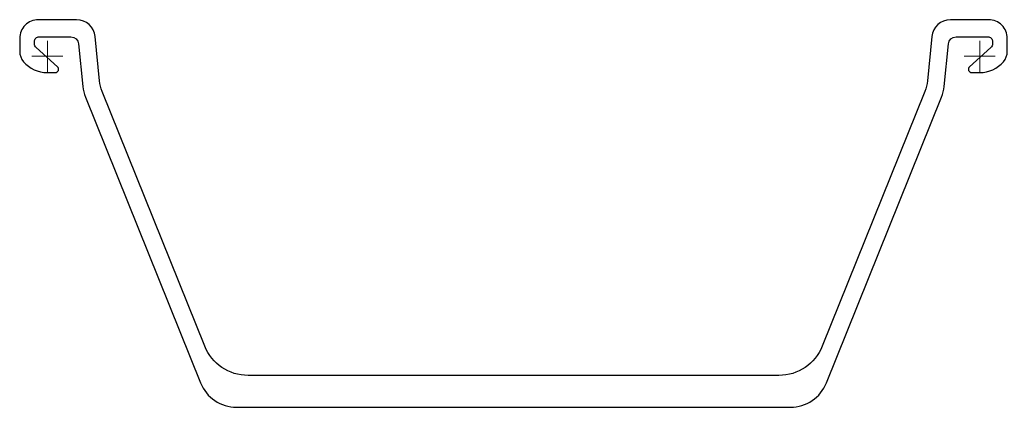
# Model space of a CAD drawing. Header units: millimetres. Extents: x -13 to 623, y 123 to 373.
import ezdxf

# ---------------------------------------------------------------- set-up
doc = ezdxf.new("R2010")
doc.units = ezdxf.units.MM
doc.layers.add('ref', color=4, linetype='Continuous', lineweight=5)

# ---------------------------------------------------------------- blocks, each defined once
blk = doc.blocks.new('PU32+1-s')
blk.add_lwpolyline([(101.34, -186.7), (35.33, -22.65, -0.070832), (33.65, -15.81), (30.8, 12.69, 0.385312), (18.86, 23.5), (-5.75, 23.5, 0.414214), (-17.75, 11.5), (-17.75, 3, 0.17875), (-15.35, -3.5, 0.219232), (-0.15, -10.5), (5.12, -10.5, 0.687281), (6.55, -6.79), (-7.26, 5.64, -0.212557), (-8.25, 7.87), (-8.25, 9.5, -0.414214), (-5.25, 12.5), (15.14, 12.5, -0.385312), (20.11, 8), (22.86, -19.46, 0.070832), (24.54, -26.3), (98.59, -210.33, 0.306125), (121.78, -226), (478.22, -226, 0.306125), (501.41, -210.33), (575.46, -26.3, 0.070832), (577.14, -19.46), (579.89, 8, -0.385312), (584.86, 12.5), (605.25, 12.5, -0.414214), (608.25, 9.5), (608.25, 7.87, -0.212557), (607.26, 5.64), (593.45, -6.79, 0.687281), (594.88, -10.5), (600.15, -10.5, 0.219232), (615.35, -3.5, 0.17875), (617.75, 3), (617.75, 11.5, 0.414214), (605.75, 23.5), (581.14, 23.5, 0.385312), (569.2, 12.69), (566.35, -15.81, -0.070832), (564.67, -22.65), (498.66, -186.7, -0.306125), (470.83, -205.5), (300, -205.5), (129.17, -205.5, -0.306125)], format="xyb", close=True)
at = {"layer": 'ref'}
for p, q in [((0, -10), (0, 10)), ((600, -10), (600, 10)), ((-10, 0), (10, 0)), ((590, 0), (610, 0))]:
    blk.add_line(p, q, dxfattribs=at)

msp = doc.modelspace()

# ---------------------------------------------------------------- block references
msp.add_blockref('PU32+1-s', (5.04, 349.17))

doc.saveas('drawing.dxf')
